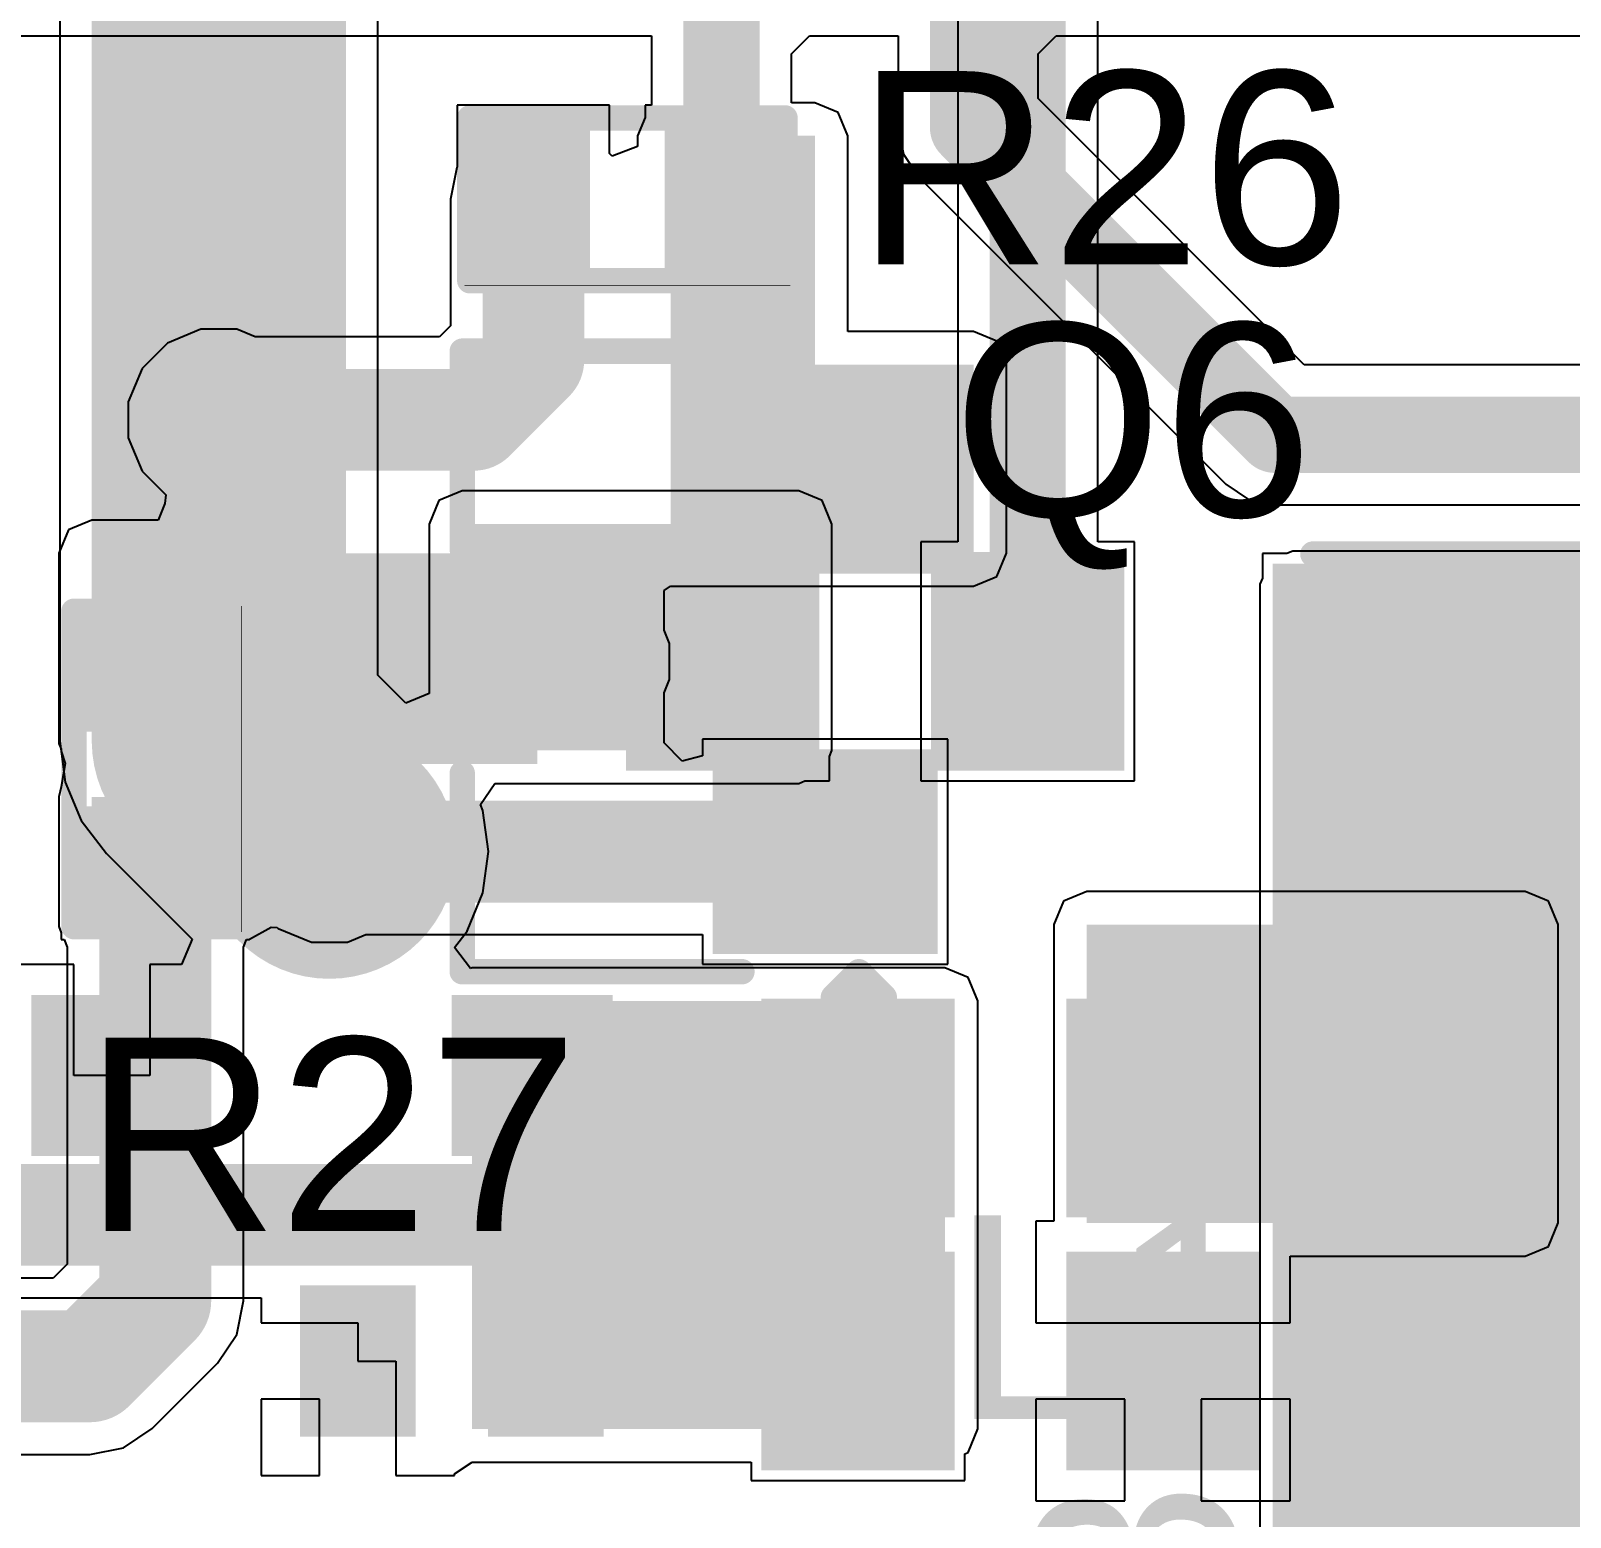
# Model space of a CAD drawing. Header units: millimetres. Extents: x -0.21 to 2.41, y -2.08 to 4.57.
# Drawn here: x 0.446 to 0.7488, y -1.4333 to -1.1411 of the extents above; entities that cross this region are included whole.
import ezdxf

# ---------------------------------------------------------------- set-up
doc = ezdxf.new("R2010")
doc.units = ezdxf.units.MM
doc.header["$MEASUREMENT"] = 0
for name, color, linetype in [('BottomLayer', 5, 'Continuous'), ('BottomPaste', 16, 'Continuous'), ('BottomSolder', 6, 'Continuous'), ('TopLayer', 1, 'Continuous'), ('TopOverlay', 2, 'Continuous'), ('TopPaste', 8, 'Continuous'), ('TopSolder', 216, 'Continuous'), ('ViaHoleLayer', 16, 'Continuous')]:
    doc.layers.add(name, color=color, linetype=linetype)
doc.styles.add('Arial', font='arial.ttf', dxfattribs={"height": 0.2})

# ---------------------------------------------------------------- blocks, each defined once
blk = doc.blocks.new('R___0603_B_15')
at = {"layer": 'BottomLayer'}
for points in [[(-0.045, -0.0175), (-0.045, 0.0175), (-0.015, 0.0175), (-0.015, -0.0175)], [(0.015, -0.0175), (0.015, 0.0175), (0.045, 0.0175), (0.045, -0.0175)]]:
    blk.add_hatch(color=5, dxfattribs=at).paths.add_polyline_path(points)
at = {"layer": 'BottomPaste'}
for points in [[(-0.045, -0.0175), (-0.045, 0.0175), (-0.015, 0.0175), (-0.015, -0.0175)], [(0.015, -0.0175), (0.015, 0.0175), (0.045, 0.0175), (0.045, -0.0175)]]:
    blk.add_hatch(color=16, dxfattribs=at).paths.add_polyline_path(points)
at = {"layer": 'BottomSolder'}
for points in [[(-0.049, -0.0215), (-0.049, 0.0215), (-0.011, 0.0215), (-0.011, -0.0215)], [(0.011, -0.0215), (0.011, 0.0215), (0.049, 0.0215), (0.049, -0.0215)]]:
    blk.add_hatch(color=6, dxfattribs=at).paths.add_polyline_path(points)
blk = doc.blocks.new('R___0402_16')
at = {"layer": 'TopLayer'}
for points in [[(-0.0275, -0.0125), (-0.0275, 0.0125), (-0.009499999999999998, 0.0125), (-0.009500000000000001, -0.0125)], [(0.009499999999999998, -0.0125), (0.009500000000000001, 0.0125), (0.0275, 0.0125), (0.0275, -0.0125)]]:
    blk.add_hatch(color=1, dxfattribs=at).paths.add_polyline_path(points)
at = {"layer": 'TopPaste'}
for points in [[(-0.0275, -0.0125), (-0.0275, 0.0125), (-0.009499999999999998, 0.0125), (-0.009500000000000001, -0.0125)], [(0.009499999999999998, -0.0125), (0.009500000000000001, 0.0125), (0.0275, 0.0125), (0.0275, -0.0125)]]:
    blk.add_hatch(color=8, dxfattribs=at).paths.add_polyline_path(points)
at = {"layer": 'TopSolder'}
for points in [[(-0.0296654, -0.0146654), (-0.0296654, 0.0146654), (-0.007334599999999998, 0.0146654), (-0.007334600000000002, -0.0146654)], [(0.007334599999999998, -0.0146654), (0.007334600000000002, 0.0146654), (0.0296654, 0.0146654), (0.0296654, -0.0146654)]]:
    blk.add_hatch(color=216, dxfattribs=at).paths.add_polyline_path(points)
at = {"layer": 'TopOverlay'}
for points, const_width in [([(-0.031, 0.016), (0.031, 0.016)], 0.005), ([(-0.031, 0.016), (-0.031, -0.016)], 0.005), ([(0.031, 0.016), (0.031, -0.016)], 0.005), ([(-0.031, -0.016), (0.031, -0.016)], 0.005), ([(-0.032, -0.017), (0.032, -0.017)], 0.000127)]:
    blk.add_lwpolyline(points, dxfattribs=dict(at, const_width=const_width))
for points, const_width in [([(-0.03225, 0.016, 1), (-0.02975, 0.016, 1)], 0.0025), ([(-0.03225, 0.016, 1), (-0.02975, 0.016, 1)], 0.0025), ([(0.02975, 0.016, 1), (0.03225, 0.016, 1)], 0.0025), ([(0.02975, 0.016, 1), (0.03225, 0.016, 1)], 0.0025), ([(-0.03225, -0.016, 1), (-0.02975, -0.016, 1)], 0.0025), ([(-0.03225, -0.016, 1), (-0.02975, -0.016, 1)], 0.0025), ([(0.02975, -0.016, 1), (0.03225, -0.016, 1)], 0.0025), ([(0.02975, -0.016, 1), (0.03225, -0.016, 1)], 0.0025), ([(-0.0320317, -0.017, 1), (-0.0319683, -0.017, 1)], 6.35e-05), ([(0.0319683, -0.017, 1), (0.0320317, -0.017, 1)], 6.35e-05)]:
    blk.add_lwpolyline(points, format="xyb", close=True, dxfattribs=dict(at, const_width=const_width))
blk = doc.blocks.new('R___0402_17')
at = {"layer": 'TopLayer'}
for points in [[(-0.0275, -0.0125), (-0.0275, 0.0125), (-0.009499999999999998, 0.0125), (-0.009500000000000001, -0.0125)], [(0.009499999999999998, -0.0125), (0.009500000000000001, 0.0125), (0.0275, 0.0125), (0.0275, -0.0125)]]:
    blk.add_hatch(color=1, dxfattribs=at).paths.add_polyline_path(points)
at = {"layer": 'TopPaste'}
for points in [[(-0.0275, -0.0125), (-0.0275, 0.0125), (-0.009499999999999998, 0.0125), (-0.009500000000000001, -0.0125)], [(0.009499999999999998, -0.0125), (0.009500000000000001, 0.0125), (0.0275, 0.0125), (0.0275, -0.0125)]]:
    blk.add_hatch(color=8, dxfattribs=at).paths.add_polyline_path(points)
at = {"layer": 'TopSolder'}
for points in [[(-0.0296654, -0.0146654), (-0.0296654, 0.0146654), (-0.007334599999999998, 0.0146654), (-0.007334600000000002, -0.0146654)], [(0.007334599999999998, -0.0146654), (0.007334600000000002, 0.0146654), (0.0296654, 0.0146654), (0.0296654, -0.0146654)]]:
    blk.add_hatch(color=216, dxfattribs=at).paths.add_polyline_path(points)
at = {"layer": 'TopOverlay'}
for points, const_width in [([(-0.031, 0.016), (0.031, 0.016)], 0.005), ([(-0.031, -0.016), (-0.031, 0.016)], 0.005), ([(0.031, -0.016), (0.031, 0.016)], 0.005), ([(-0.031, -0.016), (0.031, -0.016)], 0.005), ([(-0.032, -0.017), (0.032, -0.017)], 0.000127)]:
    blk.add_lwpolyline(points, dxfattribs=dict(at, const_width=const_width))
for points, const_width in [([(-0.03225, 0.016, 1), (-0.02975, 0.016, 1)], 0.0025), ([(-0.03225, 0.016, 1), (-0.02975, 0.016, 1)], 0.0025), ([(0.02975, 0.016, 1), (0.03225, 0.016, 1)], 0.0025), ([(0.02975, 0.016, 1), (0.03225, 0.016, 1)], 0.0025), ([(-0.03225, -0.016, 1), (-0.02975, -0.016, 1)], 0.0025), ([(-0.03225, -0.016, 1), (-0.02975, -0.016, 1)], 0.0025), ([(0.02975, -0.016, 1), (0.03225, -0.016, 1)], 0.0025), ([(0.02975, -0.016, 1), (0.03225, -0.016, 1)], 0.0025), ([(-0.0320317, -0.017, 1), (-0.0319683, -0.017, 1)], 6.35e-05), ([(0.0319683, -0.017, 1), (0.0320317, -0.017, 1)], 6.35e-05)]:
    blk.add_lwpolyline(points, format="xyb", close=True, dxfattribs=dict(at, const_width=const_width))
blk = doc.blocks.new('S___23_18')
at = {"layer": 'TopLayer'}
for points in [[(-0.01614175, 0.05748035), (0.01614175, 0.05748035), (0.01614175, 0.02125985), (-0.01614175, 0.02125985)], [(-0.05354335, -0.02125985), (-0.02125985, -0.02125985), (-0.02125985, -0.05748035), (-0.05354335, -0.05748035)], [(0.02125985, -0.02125985), (0.05354335, -0.02125985), (0.05354335, -0.05748035), (0.02125985, -0.05748035)]]:
    blk.add_hatch(color=1, dxfattribs=at).paths.add_polyline_path(points)
at = {"layer": 'TopPaste'}
for points in [[(-0.01614175, 0.05748035), (0.01614175, 0.05748035), (0.01614175, 0.02125985), (-0.01614175, 0.02125985)], [(-0.05354335, -0.02125985), (-0.02125985, -0.02125985), (-0.02125985, -0.05748035), (-0.05354335, -0.05748035)], [(0.02125985, -0.02125985), (0.05354335, -0.02125985), (0.05354335, -0.05748035), (0.02125985, -0.05748035)]]:
    blk.add_hatch(color=8, dxfattribs=at).paths.add_polyline_path(points)
at = {"layer": 'TopSolder'}
for points in [[(-0.02014175, 0.06148035), (0.02014175, 0.06148035), (0.02014175, 0.01725985), (-0.02014175, 0.01725985)], [(-0.05754335, -0.01725985), (-0.01725985, -0.01725985), (-0.01725985, -0.06148035), (-0.05754335, -0.06148035)], [(0.01725985, -0.01725985), (0.05754335, -0.01725985), (0.05754335, -0.06148035), (0.01725985, -0.06148035)]]:
    blk.add_hatch(color=216, dxfattribs=at).paths.add_polyline_path(points)
at = {"layer": 'TopOverlay', "const_width": 0.005}
for points in [[(-0.061, 0.032), (-0.061, -0.023)], [(-0.061, 0.032), (-0.022, 0.032)], [(0.022, 0.032), (0.061, 0.032)], [(0.061, 0.032), (0.061, -0.023)], [(-0.013, -0.031), (0.013, -0.031)], [(-0.066, -0.041), (-0.061, -0.046)], [(-0.066, -0.041), (-0.066, -0.051)], [(-0.061, -0.046), (-0.066, -0.051)]]:
    blk.add_lwpolyline(points, dxfattribs=at)
at = {"layer": 'TopOverlay', "const_width": 0.0025}
for points in [[(-0.06225, 0.032, 1), (-0.05975, 0.032, 1)], [(-0.06225, 0.032, 1), (-0.05975, 0.032, 1)], [(-0.02325, 0.032, 1), (-0.02075, 0.032, 1)], [(0.02075, 0.032, 1), (0.02325, 0.032, 1)], [(0.05975, 0.032, 1), (0.06225, 0.032, 1)], [(0.05975, 0.032, 1), (0.06225, 0.032, 1)], [(-0.06225, -0.023, 1), (-0.05975, -0.023, 1)], [(0.05975, -0.023, 1), (0.06225, -0.023, 1)], [(-0.01425, -0.031, 1), (-0.01175, -0.031, 1)], [(0.01175, -0.031, 1), (0.01425, -0.031, 1)], [(-0.06725, -0.041, 1), (-0.06475, -0.041, 1)], [(-0.06725, -0.041, 1), (-0.06475, -0.041, 1)], [(-0.06225, -0.046, 1), (-0.05975, -0.046, 1)], [(-0.06225, -0.046, 1), (-0.05975, -0.046, 1)], [(-0.06725, -0.051, 1), (-0.06475, -0.051, 1)], [(-0.06725, -0.051, 1), (-0.06475, -0.051, 1)]]:
    blk.add_lwpolyline(points, format="xyb", close=True, dxfattribs=at)
blk = doc.blocks.new('MPIT6045_1R0N_LF_24')
at = {"layer": 'TopLayer'}
for points in [[(-0.12204725, 0.1122047), (-0.05511815, 0.1122047), (-0.05511815, -0.1122047), (-0.12204725, -0.1122047)], [(0.05511815, 0.1122047), (0.12204725, 0.1122047), (0.12204725, -0.1122047), (0.05511815, -0.1122047)]]:
    blk.add_hatch(color=1, dxfattribs=at).paths.add_polyline_path(points)
at = {"layer": 'TopPaste'}
for points in [[(-0.12204725, 0.1122047), (-0.05511815, 0.1122047), (-0.05511815, -0.1122047), (-0.12204725, -0.1122047)], [(0.05511815, 0.1122047), (0.12204725, 0.1122047), (0.12204725, -0.1122047), (0.05511815, -0.1122047)]]:
    blk.add_hatch(color=8, dxfattribs=at).paths.add_polyline_path(points)
at = {"layer": 'TopSolder'}
for points in [[(-0.12604725, 0.1162047), (-0.05111815, 0.1162047), (-0.05111815, -0.1162047), (-0.12604725, -0.1162047)], [(0.05111815, 0.1162047), (0.12604725, 0.1162047), (0.12604725, -0.1162047), (0.05111815, -0.1162047)]]:
    blk.add_hatch(color=216, dxfattribs=at).paths.add_polyline_path(points)
at = {"layer": 'TopOverlay', "const_width": 0.005}
for points in [[(0, 0.1181102), (-0.1181102, 0.1181102)], [(0.1181102, 0.1181102), (0, 0.1181102)], [(0, -0.1181102), (-0.1181102, -0.1181102)], [(0.1181102, -0.1181102), (0, -0.1181102)]]:
    blk.add_lwpolyline(points, dxfattribs=at)
at = {"layer": 'TopOverlay', "const_width": 0.0025}
for points in [[(-0.1193602, 0.1181102, 1), (-0.1168602, 0.1181102, 1)], [(-0.00125, 0.1181102, 1), (0.00125, 0.1181102, 1)], [(-0.00125, 0.1181102, 1), (0.00125, 0.1181102, 1)], [(0.1168602, 0.1181102, 1), (0.1193602, 0.1181102, 1)], [(-0.1193602, -0.1181102, 1), (-0.1168602, -0.1181102, 1)], [(-0.00125, -0.1181102, 1), (0.00125, -0.1181102, 1)], [(-0.00125, -0.1181102, 1), (0.00125, -0.1181102, 1)], [(0.1168602, -0.1181102, 1), (0.1193602, -0.1181102, 1)]]:
    blk.add_lwpolyline(points, format="xyb", close=True, dxfattribs=at)
blk = doc.blocks.new('C___0402_B_66')
at = {"layer": 'BottomLayer'}
for points in [[(-0.009499999999999996, 0.0125), (-0.009500000000000003, -0.0125), (-0.0275, -0.0125), (-0.0275, 0.0125)], [(0.0275, 0.0125), (0.0275, -0.0125), (0.009499999999999996, -0.0125), (0.009500000000000003, 0.0125)]]:
    blk.add_hatch(color=5, dxfattribs=at).paths.add_polyline_path(points)
at = {"layer": 'BottomPaste'}
for points in [[(-0.009499999999999996, 0.0125), (-0.009500000000000003, -0.0125), (-0.0275, -0.0125), (-0.0275, 0.0125)], [(0.0275, 0.0125), (0.0275, -0.0125), (0.009499999999999996, -0.0125), (0.009500000000000003, 0.0125)]]:
    blk.add_hatch(color=16, dxfattribs=at).paths.add_polyline_path(points)
at = {"layer": 'BottomSolder'}
for points in [[(-0.007137799999999997, 0.0148622), (-0.007137800000000003, -0.0148622), (-0.0298622, -0.0148622), (-0.0298622, 0.0148622)], [(0.0298622, 0.0148622), (0.0298622, -0.0148622), (0.007137799999999997, -0.0148622), (0.007137800000000003, 0.0148622)]]:
    blk.add_hatch(color=6, dxfattribs=at).paths.add_polyline_path(points)
blk = doc.blocks.new('R___0603_B_72')
at = {"layer": 'BottomLayer'}
for points in [[(-0.045, -0.0175), (-0.045, 0.0175), (-0.015, 0.0175), (-0.015, -0.0175)], [(0.015, -0.0175), (0.015, 0.0175), (0.045, 0.0175), (0.045, -0.0175)]]:
    blk.add_hatch(color=5, dxfattribs=at).paths.add_polyline_path(points)
at = {"layer": 'BottomPaste'}
for points in [[(-0.045, -0.0175), (-0.045, 0.0175), (-0.015, 0.0175), (-0.015, -0.0175)], [(0.015, -0.0175), (0.015, 0.0175), (0.045, 0.0175), (0.045, -0.0175)]]:
    blk.add_hatch(color=16, dxfattribs=at).paths.add_polyline_path(points)
at = {"layer": 'BottomSolder'}
for points in [[(-0.049, -0.0215), (-0.049, 0.0215), (-0.011, 0.0215), (-0.011, -0.0215)], [(0.011, -0.0215), (0.011, 0.0215), (0.049, 0.0215), (0.049, -0.0215)]]:
    blk.add_hatch(color=6, dxfattribs=at).paths.add_polyline_path(points)
blk = doc.blocks.new('SOT_23_B_74')
at = {"layer": 'BottomLayer'}
for points in [[(-0.05354335, 0.05748035), (-0.02125985, 0.05748035), (-0.02125985, 0.02125985), (-0.05354335, 0.02125985)], [(0.02125985, 0.05748035), (0.05354335, 0.05748035), (0.05354335, 0.02125985), (0.02125985, 0.02125985)], [(-0.01614175, -0.02125985), (0.01614175, -0.02125985), (0.01614175, -0.05748035), (-0.01614175, -0.05748035)]]:
    blk.add_hatch(color=5, dxfattribs=at).paths.add_polyline_path(points)
at = {"layer": 'BottomPaste'}
for points in [[(-0.05354335, 0.05748035), (-0.02125985, 0.05748035), (-0.02125985, 0.02125985), (-0.05354335, 0.02125985)], [(0.02125985, 0.05748035), (0.05354335, 0.05748035), (0.05354335, 0.02125985), (0.02125985, 0.02125985)], [(-0.01614175, -0.02125985), (0.01614175, -0.02125985), (0.01614175, -0.05748035), (-0.01614175, -0.05748035)]]:
    blk.add_hatch(color=16, dxfattribs=at).paths.add_polyline_path(points)
at = {"layer": 'BottomSolder'}
for points in [[(-0.05754335, 0.06148035), (-0.01725985, 0.06148035), (-0.01725985, 0.01725985), (-0.05754335, 0.01725985)], [(0.01725985, 0.06148035), (0.05754335, 0.06148035), (0.05754335, 0.01725985), (0.01725985, 0.01725985)], [(-0.02014175, -0.01725985), (0.02014175, -0.01725985), (0.02014175, -0.06148035), (-0.02014175, -0.06148035)]]:
    blk.add_hatch(color=6, dxfattribs=at).paths.add_polyline_path(points)
blk = doc.blocks.new('R___0603_B_80')
at = {"layer": 'BottomLayer'}
for points in [[(-0.045, -0.0175), (-0.045, 0.0175), (-0.015, 0.0175), (-0.015, -0.0175)], [(0.015, -0.0175), (0.015, 0.0175), (0.045, 0.0175), (0.045, -0.0175)]]:
    blk.add_hatch(color=5, dxfattribs=at).paths.add_polyline_path(points)
at = {"layer": 'BottomPaste'}
for points in [[(-0.045, -0.0175), (-0.045, 0.0175), (-0.015, 0.0175), (-0.015, -0.0175)], [(0.015, -0.0175), (0.015, 0.0175), (0.045, 0.0175), (0.045, -0.0175)]]:
    blk.add_hatch(color=16, dxfattribs=at).paths.add_polyline_path(points)
at = {"layer": 'BottomSolder'}
for points in [[(-0.049, -0.0215), (-0.049, 0.0215), (-0.011, 0.0215), (-0.011, -0.0215)], [(0.011, -0.0215), (0.011, 0.0215), (0.049, 0.0215), (0.049, -0.0215)]]:
    blk.add_hatch(color=6, dxfattribs=at).paths.add_polyline_path(points)
blk = doc.blocks.new('SOD323F_B_95')
at = {"layer": 'BottomLayer'}
for points in [[(-0.0531496, 0.011811), (-0.0295276, 0.011811), (-0.0295276, -0.011811), (-0.0531496, -0.011811)], [(0.0295276, 0.011811), (0.0531496, 0.011811), (0.0531496, -0.011811), (0.0295276, -0.011811)]]:
    blk.add_hatch(color=5, dxfattribs=at).paths.add_polyline_path(points)
at = {"layer": 'BottomPaste'}
for points in [[(-0.0531496, 0.011811), (-0.0295276, 0.011811), (-0.0295276, -0.011811), (-0.0531496, -0.011811)], [(0.0295276, 0.011811), (0.0531496, 0.011811), (0.0531496, -0.011811), (0.0295276, -0.011811)]]:
    blk.add_hatch(color=16, dxfattribs=at).paths.add_polyline_path(points)
at = {"layer": 'BottomSolder'}
for points in [[(-0.0571496, 0.015811), (-0.0255276, 0.015811), (-0.0255276, -0.015811), (-0.0571496, -0.015811)], [(0.0255276, 0.015811), (0.0571496, 0.015811), (0.0571496, -0.015811), (0.0255276, -0.015811)]]:
    blk.add_hatch(color=6, dxfattribs=at).paths.add_polyline_path(points)

msp = doc.modelspace()

# ---------------------------------------------------------------- hatches: boundary and pattern name
at = {"layer": 'BottomLayer'}
h = msp.add_hatch(color=5, dxfattribs=at)
edge = h.paths.add_edge_path()
edge.add_arc((0.4829841, -1.2175467), 0.011811, 0, 360)
for points in [[(0.5308606, -1.2825402), (0.5970734, -1.2825402), (0.5970734, -1.2380258), (0.5308606, -1.2380258)], [(0.653678, -1.3754394), (0.7399454, -1.3754394), (0.7399454, -1.316778), (0.653678, -1.316778)], [(0.532804, -1.4159394), (0.6257764, -1.4159394), (0.6257764, -1.331778), (0.532804, -1.331778)]]:
    msp.add_hatch(color=5, dxfattribs=at).paths.add_polyline_path(points)
h = msp.add_hatch(color=5, dxfattribs=at)
edge = h.paths.add_edge_path()
edge.add_arc((0.5538414, -1.2650402), 0.011811, 0, 360)
h = msp.add_hatch(color=5, dxfattribs=at)
edge = h.paths.add_edge_path()
edge.add_arc((0.5047339, -1.3024394), 0.011811, 0, 360)
at = {"layer": 'TopLayer'}
for points in [[(0.5718414, -1.2437804), (0.6002306, -1.2437804), (0.6002306, -1.161691), (0.5718414, -1.161691)], [(0.5728414, -1.2437804), (0.6314412, -1.2437804), (0.6314412, -1.206691), (0.5728414, -1.206691)], [(0.4579841, -1.281182), (0.5640733, -1.281182), (0.5640733, -1.2437804), (0.4579841, -1.2437804)], [(0.6942311, -1.5160584), (0.7614327, -1.5160584), (0.7614327, -1.249842), (0.6942311, -1.249842)], [(0.4579841, -1.317182), (0.4829841, -1.317182), (0.4829841, -1.291682), (0.4579841, -1.291682)]]:
    msp.add_hatch(color=1, dxfattribs=at).paths.add_polyline_path(points)
h = msp.add_hatch(color=1, dxfattribs=at)
edge = h.paths.add_edge_path()
edge.add_arc((0.4829841, -1.2175467), 0.011811, 0, 360)
h = msp.add_hatch(color=1, dxfattribs=at)
edge = h.paths.add_edge_path()
edge.add_arc((0.5538414, -1.2650402), 0.011811, 0, 360)
h = msp.add_hatch(color=1, dxfattribs=at)
edge = h.paths.add_edge_path()
edge.add_arc((0.5047339, -1.3024394), 0.011811, 0, 360)
at = {"layer": 'ViaHoleLayer'}
h = msp.add_hatch(color=16, dxfattribs=at)
edge = h.paths.add_edge_path()
edge.add_arc((0.4829841, -1.2175467), 0.0059055, 0, 360)
h = msp.add_hatch(color=16, dxfattribs=at)
edge = h.paths.add_edge_path()
edge.add_arc((0.5538414, -1.2650402), 0.0059055, 0, 360)
h = msp.add_hatch(color=16, dxfattribs=at)
edge = h.paths.add_edge_path()
edge.add_arc((0.5047339, -1.3024394), 0.0059055, 0, 360)

# ---------------------------------------------------------------- linework, layer by layer
at = {"layer": 'BottomLayer'}
for p, q in [((0.5142516, -1.2175467), (0.5142516, -1.0317698)), ((0.4517166, -1.0447212), (0.4517166, -1.2175467)), ((0.6558379, -1.2415402), (0.6558379, -1.0540283)), ((0.6283089, -1.0597297), (0.6283089, -1.2415402)), ((0.4517166, -1.2175467), (0.4517166, -1.2806888)), ((0.5142516, -1.2677381), (0.5142516, -1.2175467)), ((0.5308606, -1.2315314), (0.5262684, -1.2334336)), ((0.5970734, -1.2315314), (0.5308606, -1.2315314)), ((0.6016656, -1.2334336), (0.5970734, -1.2315314)), ((0.5262684, -1.2334336), (0.5243662, -1.2380258)), ((0.6035678, -1.2380258), (0.6016656, -1.2334336)), ((0.5243662, -1.2380258), (0.5243662, -1.2713199)), ((0.6035678, -1.2825402), (0.6035678, -1.2380258)), ((0.6283089, -1.2415402), (0.6210734, -1.2415402)), ((0.6210734, -1.2415402), (0.6210734, -1.2885402)), ((0.6630734, -1.2415402), (0.6558379, -1.2415402)), ((0.6630734, -1.2885402), (0.6630734, -1.2415402)), ((0.5197468, -1.2732333), (0.5142516, -1.2677381)), ((0.5243662, -1.2713199), (0.5197468, -1.2732333)), ((0.4517166, -1.2806888), (0.4517165, -1.2806896)), ((0.4517165, -1.2806896), (0.4522493, -1.2847359)), ((0.6030734, -1.2837338), (0.6035678, -1.2825402)), ((0.6030734, -1.2885402), (0.6030734, -1.2837338)), ((0.4522493, -1.2847359), (0.452782, -1.2887822)), ((0.452782, -1.2887822), (0.4559057, -1.2963234)), ((0.5344576, -1.293192), (0.5372355, -1.2890346)), ((0.5372355, -1.2890346), (0.5970734, -1.2890346)), ((0.5970734, -1.2890346), (0.598267, -1.2885402)), ((0.598267, -1.2885402), (0.6030734, -1.2885402)), ((0.6210734, -1.2885402), (0.6630734, -1.2885402)), ((0.534936, -1.2943469), (0.5344576, -1.293192)), ((0.5360015, -1.3024394), (0.534936, -1.2943469)), ((0.4559057, -1.2963234), (0.4608746, -1.3027991)), ((0.4608746, -1.3027991), (0.4777039, -1.3196284)), ((0.534936, -1.310532), (0.5360015, -1.3024394)), ((0.5318124, -1.3180732), (0.534936, -1.310532)), ((0.653678, -1.3102836), (0.6490858, -1.3121858)), ((0.7399455, -1.3102836), (0.653678, -1.3102836)), ((0.7445377, -1.3121858), (0.7399455, -1.3102836)), ((0.6490858, -1.3121858), (0.6471836, -1.316778)), ((0.7464399, -1.316778), (0.7445377, -1.3121858)), ((0.6471836, -1.316778), (0.6471836, -1.3750812)), ((0.7464399, -1.3754394), (0.7464399, -1.316778)), ((0.4777039, -1.3196284), (0.4756329, -1.3246284)), ((0.5293274, -1.3213117), (0.5318124, -1.3180732)), ((0.5324786, -1.3254184), (0.5293274, -1.3213117)), ((0.4544378, -1.3246284), (0.4401268, -1.3246284)), ((0.4544378, -1.3464394), (0.4544378, -1.3246284)), ((0.4756329, -1.3246284), (0.4694378, -1.3246284)), ((0.4694378, -1.3246284), (0.4694378, -1.3464394)), ((0.532804, -1.3252836), (0.5324786, -1.3254184)), ((0.6257764, -1.3252836), (0.532804, -1.3252836)), ((0.6303686, -1.3271858), (0.6257764, -1.3252836)), ((0.6322708, -1.331778), (0.6303686, -1.3271858)), ((0.6322708, -1.4159394), (0.6322708, -1.331778)), ((0.4694378, -1.3464394), (0.4544378, -1.3464394)), ((0.6471836, -1.3750812), (0.643678, -1.3750812)), ((0.643678, -1.3750812), (0.643678, -1.3950812)), ((0.7445377, -1.3800316), (0.7464399, -1.3754394)), ((0.7399455, -1.3819338), (0.7445377, -1.3800316)), ((0.693678, -1.3950812), (0.693678, -1.3819338)), ((0.693678, -1.3819338), (0.7399455, -1.3819338)), ((0.4358588, -1.3901722), (0.491304, -1.3901722)), ((0.491304, -1.3901722), (0.491304, -1.3950812)), ((0.491304, -1.3950812), (0.510304, -1.3950812)), ((0.510304, -1.3950812), (0.510304, -1.4025812)), ((0.643678, -1.3950812), (0.668678, -1.3950812)), ((0.668678, -1.3950812), (0.693678, -1.3950812)), ((0.510304, -1.4025812), (0.517804, -1.4025812)), ((0.517804, -1.4025812), (0.517804, -1.4250812)), ((0.502804, -1.4100812), (0.491304, -1.4100812)), ((0.491304, -1.4100812), (0.491304, -1.4250812)), ((0.502804, -1.4250812), (0.502804, -1.4100812)), ((0.661178, -1.4100812), (0.643678, -1.4100812)), ((0.643678, -1.4100812), (0.643678, -1.4300812)), ((0.661178, -1.4300812), (0.661178, -1.4100812)), ((0.693678, -1.4100812), (0.676178, -1.4100812)), ((0.676178, -1.4100812), (0.676178, -1.4300812)), ((0.693678, -1.4300812), (0.693678, -1.4100812)), ((0.6303686, -1.4205316), (0.6322708, -1.4159394)), ((0.529304, -1.4247725), (0.5328041, -1.4224338)), ((0.5328041, -1.4224338), (0.587678, -1.4224338)), ((0.587678, -1.4224338), (0.587678, -1.4260812)), ((0.629678, -1.4208177), (0.6303686, -1.4205316)), ((0.629678, -1.4260812), (0.629678, -1.4208177)), ((0.491304, -1.4250812), (0.502804, -1.4250812)), ((0.517804, -1.4250812), (0.529304, -1.4250812)), ((0.529304, -1.4250812), (0.529304, -1.4247725)), ((0.587678, -1.4260812), (0.629678, -1.4260812)), ((0.643678, -1.4300812), (0.661178, -1.4300812)), ((0.676178, -1.4300812), (0.693678, -1.4300812))]:
    msp.add_line(p, q, dxfattribs=at)
for points, const_width in [([(0.4829841, -1.2175467), (0.4829841, -1.0317698)], 0.05), ([(0.6420734, -1.2589574), (0.6420734, -1.0540283)], 0.015), ([(0.4829841, -1.2806896), (0.4829841, -1.2175467)], 0.05), ([(0.4829841, -1.2806896), (0.5047339, -1.3024394)], 0.05), ([(0.5472355, -1.341804), (0.5792902, -1.3738587)], 0.02), ([(0.4358588, -1.3738587), (0.5792902, -1.3738587)], 0.02)]:
    msp.add_lwpolyline(points, dxfattribs=dict(at, const_width=const_width))
for points, const_width in [([(0.4704841, -1.2175467, 1), (0.4954841, -1.2175467, 1)], 0.025), ([(0.4704841, -1.2175467, 1), (0.4954841, -1.2175467, 1)], 0.025), ([(0.6383234, -1.2589574, 1), (0.6458234, -1.2589574, 1)], 0.0075), ([(0.4704841, -1.2806896, 1), (0.4954841, -1.2806896, 1)], 0.025), ([(0.4704841, -1.2806896, 1), (0.4954841, -1.2806896, 1)], 0.025), ([(0.4922339, -1.3024394, 1), (0.5172339, -1.3024394, 1)], 0.025), ([(0.5422355, -1.341804, 1), (0.5522355, -1.341804, 1)], 0.01), ([(0.5742902, -1.3738587, 1), (0.5842902, -1.3738587, 1)], 0.01), ([(0.5742902, -1.3738587, 1), (0.5842902, -1.3738587, 1)], 0.01)]:
    msp.add_lwpolyline(points, format="xyb", close=True, dxfattribs=dict(at, const_width=const_width))
at = {"layer": 'TopLayer'}
for p, q in [((0.4211063, -1.1420623), (0.4516248, -1.1420623)), ((0.4516248, -1.1420623), (0.4566249, -1.1420625)), ((0.4566249, -1.1420625), (0.4590581, -1.1420624)), ((0.4590581, -1.1420624), (0.5016248, -1.1420624)), ((0.5016248, -1.1420624), (0.5040579, -1.1420625)), ((0.5040579, -1.1420625), (0.509058, -1.1420623)), ((0.509058, -1.1420623), (0.5516248, -1.1420623)), ((0.5516248, -1.1420623), (0.5566249, -1.1420625)), ((0.5566249, -1.1420625), (0.5590579, -1.1420624)), ((0.5590579, -1.1420624), (0.5680769, -1.1420624)), ((0.5680769, -1.1420624), (0.5680769, -1.155691)), ((0.5956059, -1.145598), (0.5991415, -1.1420624)), ((0.5991415, -1.1420624), (0.6016251, -1.1420624)), ((0.6016251, -1.1420624), (0.6066252, -1.1420627)), ((0.6066252, -1.1420627), (0.6090579, -1.1420626)), ((0.6090579, -1.1420626), (0.6165772, -1.1420626)), ((0.6165772, -1.1420626), (0.6165772, -1.1600642)), ((0.6441062, -1.1455982), (0.6476418, -1.1420626)), ((0.6476418, -1.1420626), (0.6540582, -1.1420627)), ((0.6540582, -1.1420627), (0.6590583, -1.1420623)), ((0.6590583, -1.1420623), (0.7016247, -1.1420623)), ((0.7016247, -1.1420623), (0.7053414, -1.1420624)), ((0.7053414, -1.1420624), (0.7090581, -1.1420623)), ((0.7090581, -1.1420623), (0.751625, -1.1420623)), ((0.5956059, -1.1551966), (0.5956059, -1.145598)), ((0.6441062, -1.1543627), (0.6441062, -1.1455982)), ((0.5598414, -1.155691), (0.5298414, -1.155691)), ((0.5298414, -1.155691), (0.5298414, -1.1678408)), ((0.5598414, -1.1651617), (0.5598414, -1.155691)), ((0.5680769, -1.155691), (0.5668414, -1.155691)), ((0.5668414, -1.155691), (0.5668414, -1.1580833)), ((0.6002307, -1.1551966), (0.5956059, -1.1551966)), ((0.6048229, -1.1570988), (0.6002307, -1.1551966)), ((0.6964657, -1.2067222), (0.6441062, -1.1543627)), ((0.5668414, -1.1580833), (0.565347, -1.161691)), ((0.6067251, -1.161691), (0.6048229, -1.1570988)), ((0.565347, -1.161691), (0.565347, -1.1637763)), ((0.6067251, -1.2001966), (0.6067251, -1.161691)), ((0.6165772, -1.1600642), (0.617625, -1.1653317)), ((0.560347, -1.1657154), (0.5598414, -1.1651617)), ((0.565347, -1.1637763), (0.560347, -1.1657154)), ((0.617625, -1.1653317), (0.6206087, -1.1697972)), ((0.5297697, -1.1679481), (0.5285279, -1.174191)), ((0.5298414, -1.1678408), (0.5297697, -1.1679481)), ((0.6206087, -1.1697972), (0.6810312, -1.2302197)), ((0.5285279, -1.174191), (0.5285279, -1.1990736)), ((0.4794413, -1.1997357), (0.472895, -1.2024473)), ((0.4865269, -1.1997357), (0.4794413, -1.1997357)), ((0.4901421, -1.2012332), (0.4865269, -1.1997357)), ((0.5263683, -1.2012332), (0.4901421, -1.2012332)), ((0.5285279, -1.1990736), (0.5263683, -1.2012332)), ((0.6314412, -1.2001966), (0.6067251, -1.2001966)), ((0.6360334, -1.2020988), (0.6314412, -1.2001966)), ((0.472895, -1.2024473), (0.4678847, -1.2074576)), ((0.6379356, -1.206691), (0.6360334, -1.2020988)), ((0.4678847, -1.2074576), (0.4651731, -1.2140039)), ((0.6379356, -1.2437804), (0.6379356, -1.206691)), ((0.8050775, -1.2067222), (0.6964657, -1.2067222)), ((0.4651731, -1.2140039), (0.4651731, -1.2210895)), ((0.4651731, -1.2210895), (0.4678847, -1.2276358)), ((0.4678847, -1.2276358), (0.4725349, -1.232286)), ((0.4725349, -1.232286), (0.4723634, -1.2339692)), ((0.6810312, -1.2302197), (0.6854967, -1.2332034)), ((0.4723634, -1.2339692), (0.471031, -1.237286)), ((0.6854967, -1.2332034), (0.6907642, -1.2342512)), ((0.6907642, -1.2342512), (0.9973179, -1.2342512)), ((0.4579841, -1.237286), (0.4533919, -1.2391882)), ((0.471031, -1.237286), (0.4579841, -1.237286)), ((0.4533919, -1.2391882), (0.4514897, -1.2437804)), ((0.4514897, -1.2437804), (0.4514897, -1.281182)), ((0.6360334, -1.2483726), (0.6379356, -1.2437804)), ((0.6930375, -1.243842), (0.6882312, -1.243842)), ((0.6882312, -1.243842), (0.6882312, -1.2486482)), ((0.6942311, -1.2433476), (0.6930375, -1.243842)), ((0.7614328, -1.2433476), (0.6942311, -1.2433476)), ((0.5705678, -1.2511258), (0.5718415, -1.2502748)), ((0.5718415, -1.2502748), (0.6314412, -1.2502748)), ((0.6314412, -1.2502748), (0.6360334, -1.2483726)), ((0.6882312, -1.2486482), (0.6877367, -1.249842)), ((0.6877367, -1.249842), (0.6877367, -1.5160584)), ((0.5705678, -1.258879), (0.5705678, -1.2511258)), ((0.5716524, -1.2614974), (0.5705678, -1.258879)), ((0.5716524, -1.268583), (0.5716524, -1.2614974)), ((0.5705678, -1.2712014), (0.5716524, -1.268583)), ((0.5705678, -1.2810681), (0.5705678, -1.2712014)), ((0.6263409, -1.2803001), (0.5781205, -1.2803001)), ((0.5781205, -1.2803001), (0.5781205, -1.2835768)), ((0.6263409, -1.3245835), (0.6263409, -1.2803001)), ((0.4514897, -1.281182), (0.4519436, -1.2822777)), ((0.4519436, -1.2822777), (0.4519841, -1.2823917)), ((0.4519841, -1.2826819), (0.451984, -1.282682)), ((0.451984, -1.282682), (0.452732, -1.2851168)), ((0.4519841, -1.2823917), (0.4519841, -1.2826819)), ((0.5741271, -1.2846602), (0.5705678, -1.2810681)), ((0.5781205, -1.2835768), (0.5741271, -1.2846602)), ((0.452732, -1.2851168), (0.4519839, -1.2896821)), ((0.4519839, -1.2896821), (0.4514897, -1.2916821)), ((0.4514897, -1.2916821), (0.4514897, -1.317182)), ((0.4514897, -1.317182), (0.4519841, -1.3183756)), ((0.4519841, -1.3183756), (0.4519841, -1.319682)), ((0.4519841, -1.319682), (0.4525253, -1.319682)), ((0.4525253, -1.319682), (0.4531511, -1.3211929)), ((0.4878171, -1.3211929), (0.4884429, -1.319682)), ((0.4884429, -1.319682), (0.4889841, -1.319682)), ((0.4889841, -1.3196131), (0.4932952, -1.317286)), ((0.4889841, -1.319682), (0.4889841, -1.3196131)), ((0.4932952, -1.317286), (0.4944227, -1.3173167)), ((0.4944227, -1.3173167), (0.4946448, -1.3175388)), ((0.4946448, -1.3175388), (0.5011911, -1.3202504)), ((0.5082767, -1.3202504), (0.5118919, -1.3187529)), ((0.5118919, -1.3187529), (0.5781205, -1.3187529)), ((0.5781205, -1.3187529), (0.5781205, -1.3245835)), ((0.4531511, -1.3211929), (0.4531511, -1.38355)), ((0.4878171, -1.3907296), (0.4878171, -1.3211929)), ((0.5011911, -1.3202504), (0.5082767, -1.3202504)), ((0.5781205, -1.3245835), (0.6263409, -1.3245835)), ((0.4531511, -1.38355), (0.4504171, -1.386284)), ((0.4504171, -1.386284), (0.4161957, -1.386284)), ((0.4864977, -1.3973627), (0.4878171, -1.3907296)), ((0.4827404, -1.4029859), (0.4864977, -1.3973627)), ((0.469853, -1.4158733), (0.4827404, -1.4029859)), ((0.4642298, -1.4196306), (0.469853, -1.4158733)), ((0.4575967, -1.42095), (0.4642298, -1.4196306)), ((0.4161957, -1.42095), (0.4575967, -1.42095))]:
    msp.add_line(p, q, dxfattribs=at)
for points, const_width in [([(0.6303417, -1.1600642), (0.6303417, -1.1065351)], 0.015), ([(0.5818414, -1.174191), (0.5818414, -1.1080349)], 0.015), ([(0.6303417, -1.1600642), (0.6907642, -1.2204867)], 0.015), ([(0.5448414, -1.2058309), (0.5448414, -1.174191)], 0.02), ([(0.5331256, -1.2175467), (0.5448414, -1.2058309)], 0.02), ([(0.4822911, -1.2168537), (0.4829841, -1.2175467)], 0.02), ([(0.4829841, -1.2175467), (0.5331256, -1.2175467)], 0.02), ([(0.6907642, -1.2204867), (1.0087419, -1.2204867)], 0.015), ([(0.5234905, -1.2650402), (0.5538414, -1.2650402)], 0.008), ([(0.5047339, -1.3024394), (0.6022283, -1.3024394)], 0.02), ([(0.4704841, -1.3907296), (0.4704841, -1.304682)], 0.022), ([(0.6022283, -1.3024394), (0.6022307, -1.3024418)], 0.008), ([(0.4575967, -1.403617), (0.4704841, -1.3907296)], 0.022), ([(0.4114989, -1.403617), (0.4575967, -1.403617)], 0.022)]:
    msp.add_lwpolyline(points, dxfattribs=dict(at, const_width=const_width))
for points, const_width in [([(0.6265917, -1.1600642, 1), (0.6340917, -1.1600642, 1)], 0.0075), ([(0.6265917, -1.1600642, 1), (0.6340917, -1.1600642, 1)], 0.0075), ([(0.5398414, -1.174191, 1), (0.5498414, -1.174191, 1)], 0.01), ([(0.5780914, -1.174191, 1), (0.5855914, -1.174191, 1)], 0.0075), ([(0.5398414, -1.2058309, 1), (0.5498414, -1.2058309, 1)], 0.01), ([(0.5398414, -1.2058309, 1), (0.5498414, -1.2058309, 1)], 0.01), ([(0.4772911, -1.2168537, 1), (0.4872911, -1.2168537, 1)], 0.01), ([(0.4779841, -1.2175467, 1), (0.4879841, -1.2175467, 1)], 0.01), ([(0.4779841, -1.2175467, 1), (0.4879841, -1.2175467, 1)], 0.01), ([(0.5281256, -1.2175467, 1), (0.5381256, -1.2175467, 1)], 0.01), ([(0.5281256, -1.2175467, 1), (0.5381256, -1.2175467, 1)], 0.01), ([(0.6870142, -1.2204867, 1), (0.6945142, -1.2204867, 1)], 0.0075), ([(0.6870142, -1.2204867, 1), (0.6945142, -1.2204867, 1)], 0.0075), ([(0.5214905, -1.2650402, 1), (0.5254905, -1.2650402, 1)], 0.004), ([(0.5518414, -1.2650402, 1), (0.5558414, -1.2650402, 1)], 0.004), ([(0.4997339, -1.3024394, 1), (0.5097339, -1.3024394, 1)], 0.01), ([(0.5972283, -1.3024394, 1), (0.6072283, -1.3024394, 1)], 0.01), ([(0.4649841, -1.304682, 1), (0.4759841, -1.304682, 1)], 0.011), ([(0.6002283, -1.3024394, 1), (0.6042283, -1.3024394, 1)], 0.004), ([(0.6002307, -1.3024418, 1), (0.6042307, -1.3024418, 1)], 0.004), ([(0.4649841, -1.3907296, 1), (0.4759841, -1.3907296, 1)], 0.011), ([(0.4649841, -1.3907296, 1), (0.4759841, -1.3907296, 1)], 0.011), ([(0.4520967, -1.403617, 1), (0.4630967, -1.403617, 1)], 0.011), ([(0.4520967, -1.403617, 1), (0.4630967, -1.403617, 1)], 0.011)]:
    msp.add_lwpolyline(points, format="xyb", close=True, dxfattribs=dict(at, const_width=const_width))

# ---------------------------------------------------------------- block references
for name, p in [('R___0402_17', (0.5633414, -1.174191)), ('R___0603_B_15', (0.6120734, -1.2650402)), ('SOD323F_B_95', (0.5032764, -1.3464394)), ('R___0603_B_72', (0.638678, -1.352841)), ('C___0402_B_66', (0.528804, -1.4025812))]:
    msp.add_blockref(name, p)
for name, p, rotation in [('S___23_18', (0.5628606, -1.2650402), 90), ('MPIT6045_1R0N_LF_24', (0.8162784, -1.3620467), 180), ('R___0402_16', (0.4704841, -1.286182), 90), ('SOT_23_B_74', (0.7612053, -1.3380378), 270), ('R___0603_B_80', (0.638678, -1.4025812), 180)]:
    msp.add_blockref(name, p, dxfattribs=dict(rotation=rotation))

# ---------------------------------------------------------------- texts
at = {"layer": 'TopOverlay', "style": 'Arial'}
for s, height, p in [('R26', 0.038, (0.6083498, -1.1869938)), ('Q6', 0.038, (0.6273436, -1.2365405)), ('R27', 0.038, (0.4563498, -1.3769938)), ('L1', 0.04, (0.62702, -1.4139589))]:
    msp.add_text(s, height=height, dxfattribs=at).set_placement(p)
msp.add_text('U3', height=0.04, rotation=90, dxfattribs=at).set_placement((0.6832719, -1.4976165))

doc.saveas('drawing.dxf')
